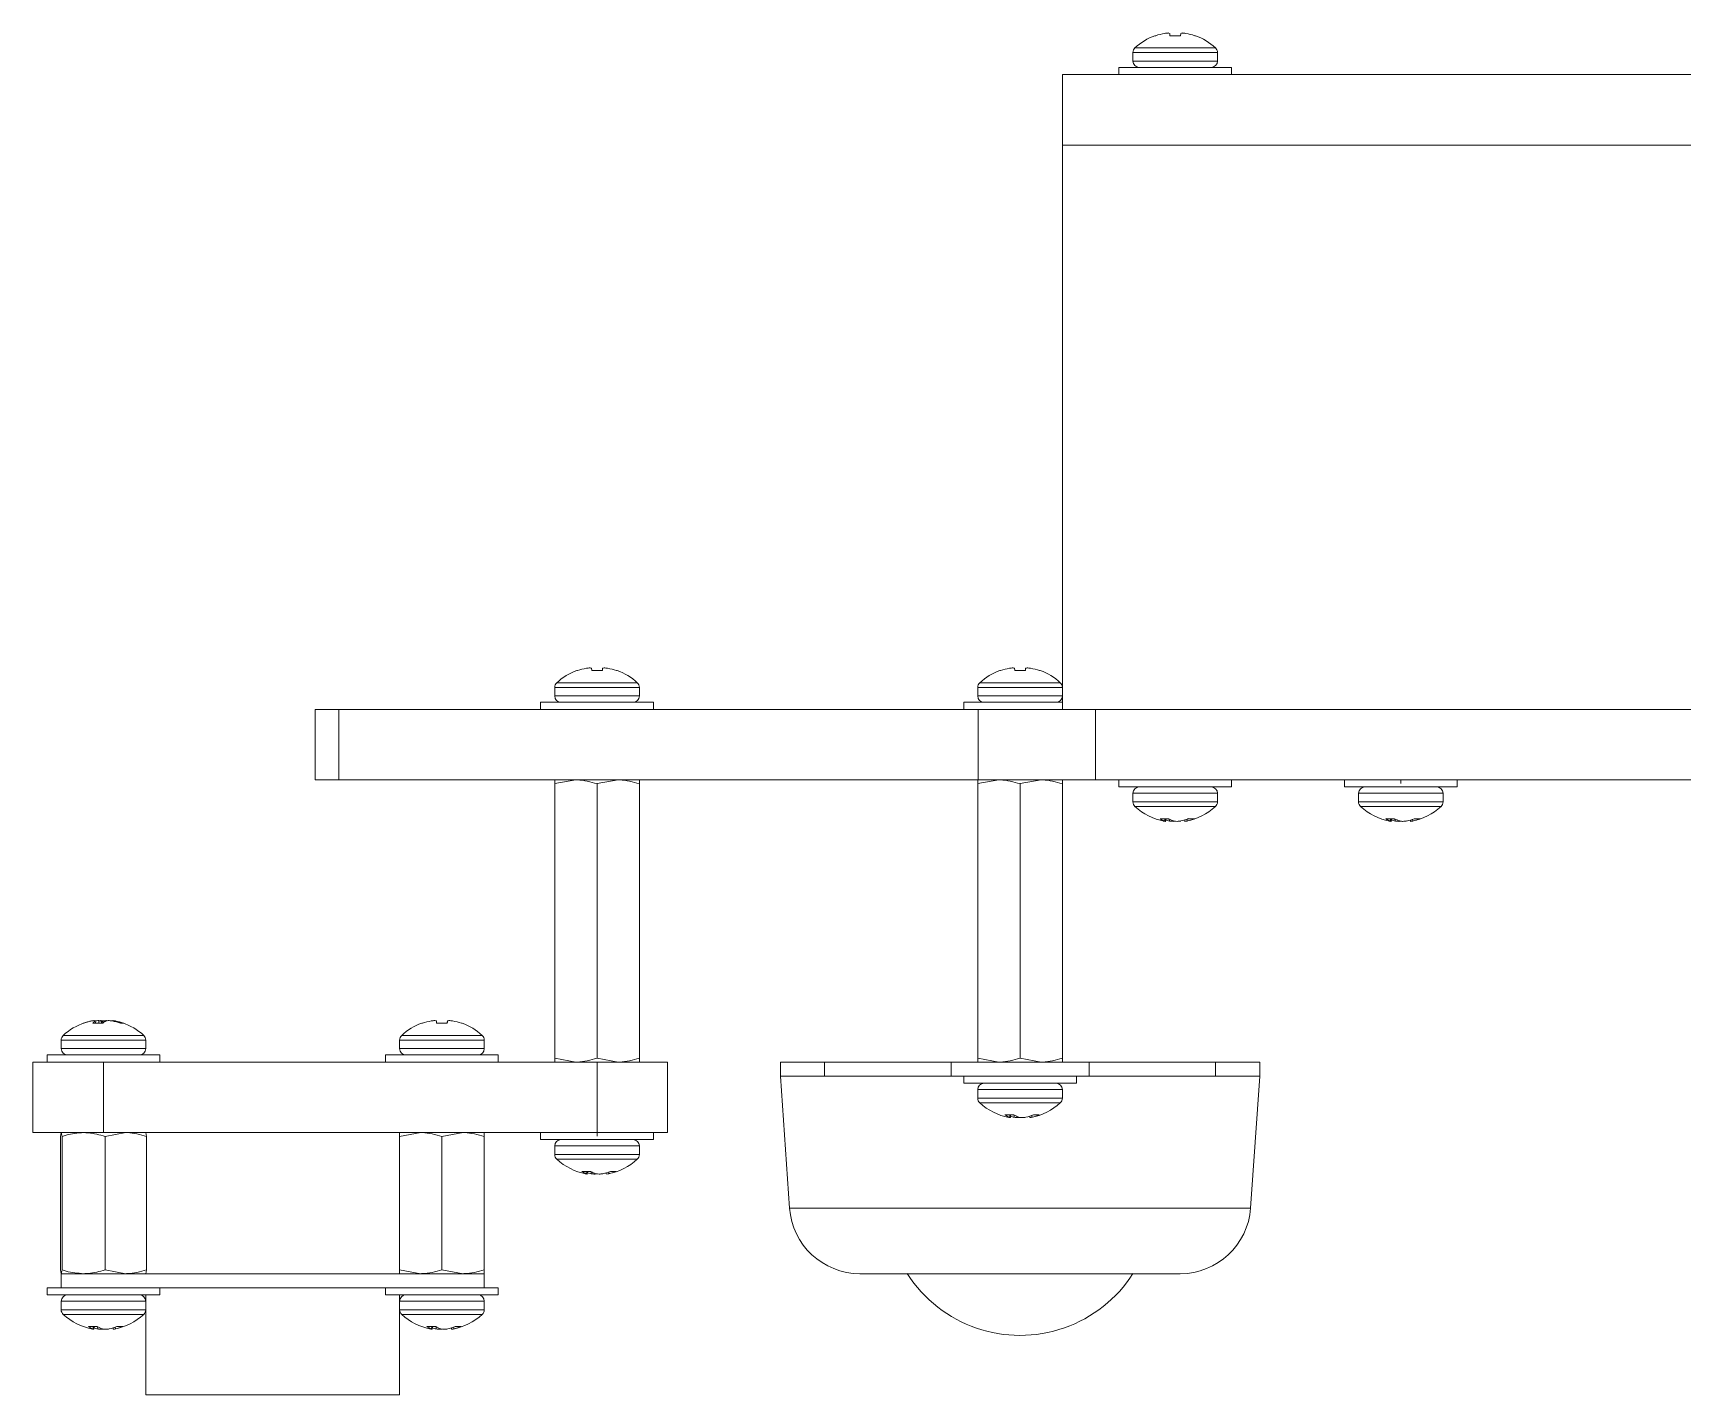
# Model space of a CAD drawing. Header units: inches. Extents: x -1846 to 3013, y 0 to 1997.
# Drawn here: x 1873.8 to 1932.3, y 741.9 to 790.1 of the extents above; entities that cross this region are included whole.
import ezdxf

# ---------------------------------------------------------------- set-up
doc = ezdxf.new("R2010")
doc.units = ezdxf.units.IN
doc.layers.get('0').update_dxf_attribs({"color": 2, "lineweight": 0})

msp = doc.modelspace()

# ---------------------------------------------------------------- linework, layer by layer
for p, q in [((1913.57, 790.054), (1913.595, 790.054)), ((1914.09, 790.136), (1914.097, 790.054)), ((1914.097, 790.054), (1914.475, 790.054)), ((1914.475, 790.054), (1914.482, 790.136)), ((1914.977, 790.054), (1915.002, 790.054)), ((1912.786, 789.458), (1912.786, 789.154)), ((1912.786, 789.458), (1915.786, 789.458)), ((1912.859, 789.624), (1915.713, 789.624)), ((1915.786, 789.154), (1915.786, 789.458)), ((1912.286, 788.929), (1912.286, 788.679)), ((1912.286, 788.929), (1916.286, 788.929)), ((1912.786, 789.154), (1915.786, 789.154)), ((1916.286, 788.679), (1916.286, 788.929)), ((1910.286, 788.679), (2006.786, 788.679)), ((1910.286, 786.179), (1910.286, 788.679)), ((1910.286, 766.179), (1910.286, 786.179)), ((2006.786, 786.179), (1910.286, 786.179)), ((1893.07, 767.554), (1893.095, 767.554)), ((1893.59, 767.636), (1893.597, 767.554)), ((1893.597, 767.554), (1893.975, 767.554)), ((1893.975, 767.554), (1893.982, 767.636)), ((1894.477, 767.554), (1894.502, 767.554)), ((1908.07, 767.554), (1908.095, 767.554)), ((1908.59, 767.636), (1908.597, 767.554)), ((1908.597, 767.554), (1908.975, 767.554)), ((1908.975, 767.554), (1908.982, 767.636)), ((1909.477, 767.554), (1909.502, 767.554)), ((1892.286, 766.958), (1892.286, 766.654)), ((1892.286, 766.958), (1895.286, 766.958)), ((1892.286, 766.654), (1895.286, 766.654)), ((1892.359, 767.124), (1895.213, 767.124)), ((1895.286, 766.654), (1895.286, 766.958)), ((1907.286, 766.958), (1907.286, 766.654)), ((1907.286, 766.958), (1910.286, 766.958)), ((1907.286, 766.654), (1910.286, 766.654)), ((1907.359, 767.124), (1910.213, 767.124)), ((1883.786, 763.679), (1883.786, 766.179)), ((1883.786, 766.179), (1884.626, 766.179)), ((1884.626, 766.179), (1884.626, 763.679)), ((1884.626, 766.179), (1907.302, 766.179)), ((1891.786, 766.429), (1891.786, 766.179)), ((1891.786, 766.429), (1895.786, 766.429)), ((1895.786, 766.179), (1895.786, 766.429)), ((1906.786, 766.429), (1906.786, 766.179)), ((1906.786, 766.429), (1910.286, 766.429)), ((1907.302, 763.679), (1907.302, 766.179)), ((1907.302, 766.179), (1910.286, 766.179)), ((1910.286, 766.179), (1970.164, 766.179)), ((1911.462, 766.179), (1911.462, 763.679)), ((1970.164, 766.179), (1911.462, 766.179)), ((1884.626, 763.679), (1883.786, 763.679)), ((1884.626, 763.679), (1907.302, 763.679)), ((1892.286, 763.545), (1893.036, 763.679)), ((1893.786, 763.545), (1894.536, 763.679)), ((1907.286, 763.545), (1908.036, 763.679)), ((1911.462, 763.679), (1907.302, 763.679)), ((1908.786, 763.545), (1909.536, 763.679)), ((1968.286, 763.679), (1911.462, 763.679)), ((1912.286, 763.679), (1912.286, 763.429)), ((1916.286, 763.429), (1916.286, 763.679)), ((1920.286, 763.679), (1920.286, 763.429)), ((1922.286, 763.679), (1922.236, 763.679)), ((1922.286, 763.679), (1922.286, 763.556)), ((1922.286, 763.679), (1922.337, 763.679)), ((1922.286, 763.679), (1922.286, 763.556)), ((1924.286, 763.429), (1924.286, 763.679)), ((1892.286, 753.813), (1892.286, 763.545)), ((1893.786, 753.813), (1893.786, 763.545)), ((1895.286, 753.813), (1895.286, 763.545)), ((1907.286, 753.813), (1907.286, 763.545)), ((1908.786, 753.813), (1908.786, 763.545)), ((1910.286, 753.813), (1910.286, 763.545)), ((1916.286, 763.429), (1912.286, 763.429)), ((1912.786, 763.204), (1912.786, 762.9)), ((1915.786, 763.204), (1912.786, 763.204)), ((1915.786, 762.9), (1915.786, 763.204)), ((1924.286, 763.429), (1920.286, 763.429)), ((1920.786, 763.204), (1920.786, 762.9)), ((1923.786, 763.204), (1920.786, 763.204)), ((1923.786, 762.9), (1923.786, 763.204)), ((1915.786, 762.9), (1912.786, 762.9)), ((1915.713, 762.734), (1912.859, 762.734)), ((1923.786, 762.9), (1920.786, 762.9)), ((1923.713, 762.734), (1920.859, 762.734)), ((1914.066, 762.304), (1913.75, 762.304)), ((1913.924, 762.304), (1913.917, 762.221)), ((1913.95, 762.304), (1913.941, 762.208)), ((1914.078, 762.297), (1914.08, 762.221)), ((1914.214, 762.232), (1914.214, 762.208)), ((1914.627, 762.256), (1914.631, 762.208)), ((1914.703, 762.282), (1914.707, 762.221)), ((1914.968, 762.304), (1914.761, 762.304)), ((1922.067, 762.304), (1921.75, 762.304)), ((1921.924, 762.304), (1921.917, 762.221)), ((1921.939, 762.209), (1921.939, 762.208)), ((1921.95, 762.304), (1921.941, 762.208)), ((1922.077, 762.298), (1922.08, 762.221)), ((1922.214, 762.233), (1922.213, 762.208)), ((1922.348, 762.209), (1922.348, 762.208)), ((1922.627, 762.256), (1922.631, 762.208)), ((1922.633, 762.209), (1922.633, 762.208)), ((1922.703, 762.282), (1922.707, 762.221)), ((1922.968, 762.304), (1922.762, 762.304)), ((1875.864, 755.135), (1875.864, 755.136)), ((1875.907, 755.054), (1876.269, 755.054)), ((1875.945, 755.146), (1875.944, 755.149)), ((1875.998, 755.054), (1875.991, 755.136)), ((1876.123, 755.054), (1876.119, 755.149)), ((1876.212, 755.054), (1876.205, 755.136)), ((1876.373, 755.137), (1876.373, 755.149)), ((1876.595, 755.135), (1876.596, 755.149)), ((1876.627, 755.146), (1876.628, 755.149)), ((1876.7, 755.112), (1876.701, 755.136)), ((1876.894, 755.054), (1877.002, 755.054)), ((1887.57, 755.054), (1887.595, 755.054)), ((1887.911, 755.136), (1887.911, 755.136)), ((1888.036, 755.149), (1888.036, 755.149)), ((1888.038, 755.149), (1888.038, 755.149)), ((1888.097, 755.065), (1888.091, 755.136)), ((1888.098, 755.054), (1888.477, 755.054)), ((1888.474, 755.054), (1888.481, 755.136)), ((1888.476, 755.054), (1888.483, 755.136)), ((1888.535, 755.149), (1888.535, 755.149)), ((1888.536, 755.149), (1888.536, 755.149)), ((1888.661, 755.136), (1888.661, 755.136)), ((1888.977, 755.054), (1889.002, 755.054)), ((1874.786, 754.458), (1874.786, 754.154)), ((1874.786, 754.458), (1877.786, 754.458)), ((1874.859, 754.624), (1877.713, 754.624)), ((1877.786, 754.154), (1877.786, 754.458)), ((1886.786, 754.458), (1886.786, 754.154)), ((1886.786, 754.458), (1889.786, 754.458)), ((1886.859, 754.624), (1889.713, 754.624)), ((1889.786, 754.154), (1889.786, 754.458)), ((1874.286, 753.929), (1874.286, 753.679)), ((1874.286, 753.929), (1878.286, 753.929)), ((1874.786, 754.154), (1877.786, 754.154)), ((1878.286, 753.679), (1878.286, 753.929)), ((1886.286, 753.929), (1886.286, 753.679)), ((1886.286, 753.929), (1890.286, 753.929)), ((1886.786, 754.154), (1889.786, 754.154)), ((1890.286, 753.679), (1890.286, 753.929)), ((1892.286, 753.813), (1893.036, 753.679)), ((1893.786, 753.813), (1894.536, 753.679)), ((1907.286, 753.813), (1908.036, 753.679)), ((1908.786, 753.813), (1909.536, 753.679)), ((1873.786, 751.179), (1873.786, 753.679)), ((1873.786, 753.679), (1876.286, 753.679)), ((1876.286, 753.679), (1876.286, 751.179)), ((1876.286, 753.679), (1893.786, 753.679)), ((1893.786, 751.179), (1893.786, 753.679)), ((1893.786, 753.679), (1896.286, 753.679)), ((1896.286, 753.679), (1896.286, 751.179)), ((1900.286, 753.679), (1900.286, 753.179)), ((1900.286, 753.679), (1901.855, 753.679)), ((1900.286, 753.179), (1900.613, 748.504)), ((1900.286, 753.179), (1901.855, 753.179)), ((1901.855, 753.179), (1901.855, 753.679)), ((1906.34, 753.679), (1901.855, 753.679)), ((1906.34, 753.179), (1901.855, 753.179)), ((1906.34, 753.179), (1906.34, 753.679)), ((1911.232, 753.679), (1906.34, 753.679)), ((1911.232, 753.179), (1906.34, 753.179)), ((1906.786, 753.179), (1906.786, 752.929)), ((1910.786, 752.929), (1910.786, 753.179)), ((1911.232, 753.179), (1911.232, 753.679)), ((1911.232, 753.679), (1915.717, 753.679)), ((1911.232, 753.179), (1915.717, 753.179)), ((1915.717, 753.179), (1915.717, 753.679)), ((1915.717, 753.679), (1917.286, 753.679)), ((1915.717, 753.179), (1917.286, 753.179)), ((1916.959, 748.504), (1917.286, 753.179)), ((1917.286, 753.179), (1917.286, 753.679)), ((1910.786, 752.929), (1906.786, 752.929)), ((1907.286, 752.704), (1907.286, 752.4)), ((1910.286, 752.704), (1907.286, 752.704)), ((1910.286, 752.4), (1910.286, 752.704)), ((1910.286, 752.4), (1907.286, 752.4)), ((1910.213, 752.234), (1907.359, 752.234)), ((1908.566, 751.804), (1908.25, 751.804)), ((1908.424, 751.804), (1908.417, 751.721)), ((1908.45, 751.804), (1908.441, 751.708)), ((1908.578, 751.797), (1908.58, 751.721)), ((1908.714, 751.732), (1908.714, 751.708)), ((1909.127, 751.756), (1909.131, 751.708)), ((1909.203, 751.782), (1909.207, 751.721)), ((1909.468, 751.804), (1909.261, 751.804)), ((1876.286, 751.179), (1873.786, 751.179)), ((1874.758, 751.045), (1874.787, 751.179)), ((1874.758, 746.313), (1874.758, 751.045)), ((1874.815, 746.313), (1874.815, 751.045)), ((1876.286, 751.179), (1893.786, 751.179)), ((1876.343, 751.045), (1877.078, 751.179)), ((1876.343, 746.313), (1876.343, 751.045)), ((1877.814, 751.045), (1877.785, 751.179)), ((1877.814, 746.313), (1877.814, 751.045)), ((1886.786, 751.045), (1887.536, 751.179)), ((1886.786, 746.313), (1886.786, 751.045)), ((1888.286, 751.045), (1889.036, 751.179)), ((1888.286, 746.313), (1888.286, 751.045)), ((1889.786, 746.313), (1889.786, 751.045)), ((1891.786, 751.179), (1891.786, 750.929)), ((1895.786, 750.929), (1891.786, 750.929)), ((1893.786, 751.179), (1893.837, 751.179)), ((1893.786, 751.179), (1893.786, 751.056)), ((1893.786, 751.179), (1893.838, 751.179)), ((1893.786, 751.179), (1893.786, 751.056)), ((1896.286, 751.179), (1893.786, 751.179)), ((1895.786, 750.929), (1895.786, 751.179)), ((1892.286, 750.704), (1892.286, 750.4)), ((1895.286, 750.704), (1892.286, 750.704)), ((1895.286, 750.4), (1892.286, 750.4)), ((1895.213, 750.234), (1892.359, 750.234)), ((1895.286, 750.4), (1895.286, 750.704)), ((1893.566, 749.804), (1893.25, 749.804)), ((1893.424, 749.804), (1893.417, 749.721)), ((1893.45, 749.804), (1893.441, 749.708)), ((1893.446, 749.756), (1893.441, 749.708)), ((1893.578, 749.797), (1893.58, 749.721)), ((1893.578, 749.722), (1893.578, 749.721)), ((1893.712, 749.708), (1893.712, 749.708)), ((1893.714, 749.732), (1893.714, 749.708)), ((1894.126, 749.756), (1894.131, 749.708)), ((1894.127, 749.756), (1894.131, 749.708)), ((1894.203, 749.782), (1894.207, 749.721)), ((1894.468, 749.804), (1894.261, 749.804)), ((1900.613, 748.504), (1916.959, 748.504)), ((1874.758, 746.313), (1874.787, 746.179)), ((1874.786, 746.179), (1889.786, 746.179)), ((1874.786, 746.179), (1874.786, 745.679)), ((1876.343, 746.313), (1877.078, 746.179)), ((1877.814, 746.313), (1877.785, 746.179)), ((1886.786, 746.313), (1887.536, 746.179)), ((1888.286, 746.313), (1889.036, 746.179)), ((1889.786, 746.179), (1889.786, 745.679)), ((1914.465, 746.179), (1903.107, 746.179)), ((1874.286, 745.679), (1874.286, 745.429)), ((1874.786, 745.679), (1874.286, 745.679)), ((1874.786, 745.679), (1874.963, 745.679)), ((1875.192, 745.679), (1874.963, 745.679)), ((1877.609, 745.679), (1875.192, 745.679)), ((1877.609, 745.679), (1886.963, 745.679)), ((1878.286, 745.429), (1878.286, 745.679)), ((1886.286, 745.679), (1886.286, 745.429)), ((1887.192, 745.679), (1886.963, 745.679)), ((1889.609, 745.679), (1887.192, 745.679)), ((1889.609, 745.679), (1889.786, 745.679)), ((1890.286, 745.679), (1889.786, 745.679)), ((1890.286, 745.429), (1890.286, 745.679)), ((1875.192, 745.429), (1874.286, 745.429)), ((1874.786, 745.204), (1874.786, 744.9)), ((1875.466, 745.204), (1874.786, 745.204)), ((1878.286, 745.429), (1875.192, 745.429)), ((1877.786, 745.204), (1875.466, 745.204)), ((1877.786, 745.204), (1877.786, 745.429)), ((1877.786, 744.9), (1877.786, 745.204)), ((1887.192, 745.429), (1886.286, 745.429)), ((1886.786, 745.204), (1886.786, 745.429)), ((1886.786, 745.204), (1886.786, 744.9)), ((1887.466, 745.204), (1886.786, 745.204)), ((1890.286, 745.429), (1887.192, 745.429)), ((1889.786, 745.204), (1887.466, 745.204)), ((1889.786, 744.9), (1889.786, 745.204)), ((1875.466, 744.9), (1874.786, 744.9)), ((1875.506, 744.734), (1874.859, 744.734)), ((1877.786, 744.9), (1875.466, 744.9)), ((1877.713, 744.734), (1875.506, 744.734)), ((1877.786, 741.879), (1877.786, 744.9)), ((1886.786, 741.879), (1886.786, 744.9)), ((1887.466, 744.9), (1886.786, 744.9)), ((1887.506, 744.734), (1886.859, 744.734)), ((1889.786, 744.9), (1887.466, 744.9)), ((1889.713, 744.734), (1887.506, 744.734)), ((1876.066, 744.304), (1875.75, 744.304)), ((1875.924, 744.304), (1875.917, 744.221)), ((1875.95, 744.304), (1875.941, 744.208)), ((1876.078, 744.297), (1876.08, 744.221)), ((1876.214, 744.232), (1876.214, 744.208)), ((1876.627, 744.256), (1876.631, 744.208)), ((1876.703, 744.282), (1876.707, 744.221)), ((1876.968, 744.304), (1876.761, 744.304)), ((1888.066, 744.304), (1887.75, 744.304)), ((1887.924, 744.304), (1887.917, 744.221)), ((1887.95, 744.304), (1887.941, 744.208)), ((1888.078, 744.297), (1888.08, 744.221)), ((1888.214, 744.232), (1888.214, 744.208)), ((1888.627, 744.256), (1888.631, 744.208)), ((1888.703, 744.282), (1888.707, 744.221)), ((1888.968, 744.304), (1888.761, 744.304)), ((1886.786, 741.879), (1877.786, 741.879))]:
    msp.add_line(p, q)
at = {"flags": 128}
for points in [[(1875.88, 755.139), (1875.739, 755.107), (1875.62, 755.071)], [(1875.864, 755.136), (1875.83, 755.128), (1875.803, 755.122)], [(1876.308, 755.136), (1876.329, 755.128), (1876.345, 755.122)], [(1876.952, 755.071), (1876.833, 755.107), (1876.692, 755.139)]]:
    msp.add_lwpolyline(points, dxfattribs=at)
for centre, radius, start, end in [((1914.286, 788.066), 2.113, 109.82503, 132.49273), ((1914.286, 788.05), 2.119, 100.1662, 109.02704), ((1914.161, 788.362), 1.791, 93.96401, 97.98421), ((1913.978, 789.799), 0.355, 71.73106, 80.54851), ((1914.594, 789.799), 0.355, 99.45149, 108.26894), ((1914.411, 788.362), 1.791, 82.01579, 86.03599), ((1914.286, 788.05), 2.119, 70.97296, 79.8338), ((1914.286, 788.066), 2.113, 47.50727, 70.17497), ((1913.011, 789.458), 0.225, 132.49273, 180), ((1915.561, 789.458), 0.225, 0, 47.50727), ((1913.011, 789.154), 0.225, 180, 270), ((1915.561, 789.154), 0.225, 270, 0), ((1893.786, 765.566), 2.113, 109.82503, 132.49273), ((1893.786, 765.55), 2.119, 100.1662, 109.02704), ((1893.661, 765.862), 1.791, 93.96401, 97.98421), ((1893.478, 767.299), 0.355, 71.73106, 80.54851), ((1894.094, 767.299), 0.355, 99.45149, 108.26894), ((1893.911, 765.862), 1.791, 82.01579, 86.03599), ((1893.786, 765.55), 2.119, 70.97296, 79.8338), ((1893.786, 765.566), 2.112, 47.50727, 70.17497), ((1908.786, 765.566), 2.113, 109.82503, 132.49273), ((1908.786, 765.55), 2.119, 100.1662, 109.02704), ((1908.661, 765.862), 1.791, 93.96401, 97.98421), ((1908.478, 767.299), 0.355, 71.73106, 80.54851), ((1909.094, 767.299), 0.355, 99.45149, 108.26894), ((1908.911, 765.862), 1.791, 82.01579, 86.03599), ((1908.786, 765.55), 2.119, 70.97296, 79.8338), ((1908.786, 765.566), 2.112, 47.50727, 70.17497), ((1892.511, 766.958), 0.225, 132.49273, 180), ((1892.511, 766.654), 0.225, 180, 270), ((1895.061, 766.654), 0.225, 270, 0), ((1895.061, 766.958), 0.225, 0, 47.50727), ((1907.511, 766.958), 0.225, 132.49273, 180), ((1907.511, 766.654), 0.225, 180, 270), ((1910.061, 766.654), 0.225, 270, 0), ((1910.061, 766.958), 0.225, 0, 47.50727), ((1913.011, 763.204), 0.225, 90, 180), ((1915.561, 763.204), 0.225, 0, 90), ((1921.011, 763.204), 0.225, 90, 180), ((1923.561, 763.204), 0.225, 0, 90), ((1913.011, 762.9), 0.225, 180, 227.50727), ((1914.286, 764.291), 2.113, 227.50727, 259.26003), ((1914.286, 764.291), 2.113, 280.73997, 312.49273), ((1915.561, 762.9), 0.225, 312.49273, 0), ((1921.011, 762.9), 0.225, 180, 227.50727), ((1922.286, 764.291), 2.113, 227.50727, 259.25285), ((1922.286, 764.291), 2.113, 280.74715, 312.49273), ((1923.561, 762.9), 0.225, 312.49273, 0), ((1914.148, 762.901), 0.718, 236.28144, 251.20099), ((1914.017, 762.873), 0.669, 256.90109, 263.47837), ((1913.973, 762.295), 0.0924, 232.89276, 249.89323), ((1914.409, 763.771), 1.584, 252.9844, 258.01562), ((1914.509, 763.03), 0.851, 238.6315, 251.9554), ((1914.347, 764.258), 2.054, 262.53655, 266.28285), ((1914.1, 763.676), 1.472, 274.41147, 277.24243), ((1914.472, 763.681), 1.477, 261.1799, 265.5848), ((1914.225, 764.258), 2.054, 273.71715, 277.46345), ((1914.156, 763.797), 1.61, 282.02626, 292.05506), ((1914.555, 762.873), 0.669, 276.52163, 283.09891), ((1914.392, 763.673), 1.485, 282.23107, 292.81798), ((1922.148, 762.9), 0.716, 236.23753, 251.17262), ((1922.017, 762.875), 0.671, 256.91983, 263.48786), ((1922.011, 762.813), 0.609, 259.10624, 263.17447), ((1921.973, 762.294), 0.0917, 232.73237, 249.78779), ((1922.409, 763.773), 1.586, 253.01312, 258.02294), ((1922.509, 763.029), 0.849, 238.59445, 251.92984), ((1922.346, 764.259), 2.054, 262.53783, 266.28353), ((1922.1, 763.674), 1.47, 274.41443, 277.26239), ((1922.109, 763.733), 1.529, 274.32368, 276.88182), ((1922.472, 763.679), 1.475, 261.17416, 265.58184), ((1922.463, 763.733), 1.529, 263.11818, 265.67632), ((1922.226, 764.259), 2.054, 273.71647, 277.46217), ((1922.157, 763.798), 1.612, 282.01882, 292.04286), ((1922.555, 762.875), 0.671, 276.51214, 283.08017), ((1922.561, 762.813), 0.609, 276.82553, 280.89857), ((1922.392, 763.674), 1.487, 282.22304, 292.80377), ((1876.286, 753.066), 2.113, 108.36438, 132.49273), ((1876.227, 753.244), 1.925, 100.64854, 109.96148), ((1876.025, 754.399), 0.754, 96.13235, 102.32826), ((1876.08, 753.895), 1.259, 94.72994, 99.52863), ((1876.187, 754.853), 0.344, 124.7182, 144.38492), ((1875.941, 755.095), 0.0645, 40.03289, 57.78946), ((1876.252, 753.065), 2.088, 93.67667, 97.39656), ((1876.029, 754.266), 0.887, 78.58103, 84.23779), ((1876.333, 753.074), 2.079, 93.69036, 95.0389), ((1876.088, 753.762), 1.391, 80.91025, 85.44599), ((1875.991, 754.787), 0.41, 43.99166, 58.52942), ((1876.484, 753.762), 1.391, 94.55401, 99.08975), ((1876.6, 754.762), 0.441, 121.86514, 138.53071), ((1876.543, 754.266), 0.887, 95.76221, 101.41897), ((1876.239, 753.074), 2.079, 84.9611, 86.30964), ((1876.32, 753.065), 2.088, 82.60344, 86.32333), ((1876.631, 755.095), 0.0645, 122.21054, 139.96711), ((1876.222, 753.17), 2, 70.35245, 79.43253), ((1876.492, 753.895), 1.259, 80.47137, 85.27006), ((1876.604, 755.099), 0.0552, 56.84391, 64.77318), ((1876.547, 754.399), 0.754, 77.67174, 83.86765), ((1876.345, 753.244), 1.925, 70.03852, 79.35146), ((1876.286, 753.066), 2.113, 47.50727, 71.63562), ((1888.286, 753.066), 2.113, 109.82503, 132.49273), ((1888.285, 753.051), 2.118, 100.16677, 109.02912), ((1888.286, 753.05), 2.119, 100.16594, 109.02598), ((1888.285, 753.051), 2.119, 100.16651, 109.02819), ((1888.16, 753.365), 1.788, 93.96765, 97.99158), ((1888.159, 753.368), 1.786, 93.97043, 97.99721), ((1888.161, 753.359), 1.795, 93.9604, 97.97689), ((1887.979, 754.796), 0.358, 71.81863, 80.59725), ((1887.979, 754.793), 0.361, 71.88449, 80.63387), ((1872.714, 753.62), 15.451, 5.32211, 5.62945), ((1879.34, 754.2), 8.801, 5.56637, 6.10624), ((1897.232, 754.2), 8.801, 173.89376, 174.43363), ((1903.858, 753.62), 15.451, 174.37055, 174.67789), ((1873.145, 756.308), 15.382, 355.32237, 355.63063), ((1888.593, 754.796), 0.358, 99.40275, 108.18137), ((1888.593, 754.793), 0.361, 99.36613, 108.11551), ((1888.594, 754.802), 0.352, 99.50078, 108.35742), ((1888.412, 753.365), 1.788, 82.00842, 86.03235), ((1888.413, 753.368), 1.786, 82.00279, 86.02957), ((1888.287, 753.051), 2.119, 70.97181, 79.83349), ((1888.287, 753.051), 2.118, 70.97088, 79.83323), ((1888.286, 753.066), 2.113, 47.50727, 70.17497), ((1875.011, 754.458), 0.225, 132.49273, 180), ((1877.561, 754.458), 0.225, 0, 47.50727), ((1887.011, 754.458), 0.225, 132.49273, 180), ((1889.561, 754.458), 0.225, 0, 47.50727), ((1875.011, 754.154), 0.225, 180, 270), ((1877.561, 754.154), 0.225, 270, 0), ((1887.011, 754.154), 0.225, 180, 270), ((1889.561, 754.154), 0.225, 270, 0), ((1907.511, 752.704), 0.225, 90, 180), ((1910.061, 752.704), 0.225, 0, 90), ((1907.511, 752.4), 0.225, 180, 227.50727), ((1908.786, 753.791), 2.113, 227.50727, 259.26003), ((1908.786, 753.791), 2.112, 280.73997, 312.49273), ((1910.061, 752.4), 0.225, 312.49273, 0), ((1908.648, 752.401), 0.718, 236.28144, 251.20099), ((1908.517, 752.373), 0.669, 256.90109, 263.47837), ((1908.473, 751.795), 0.0924, 232.89276, 249.89323), ((1908.909, 753.271), 1.584, 252.9844, 258.01562), ((1909.009, 752.53), 0.851, 238.6315, 251.9554), ((1908.847, 753.758), 2.054, 262.53655, 266.28285), ((1908.6, 753.176), 1.472, 274.41147, 277.24243), ((1908.972, 753.181), 1.477, 261.1799, 265.5848), ((1908.725, 753.758), 2.054, 273.71715, 277.46345), ((1908.656, 753.297), 1.61, 282.02626, 292.05506), ((1909.055, 752.373), 0.669, 276.52163, 283.09891), ((1908.892, 753.173), 1.485, 282.23107, 292.81798), ((1892.511, 750.704), 0.225, 90, 180), ((1895.061, 750.704), 0.225, 0, 90), ((1892.511, 750.4), 0.225, 180, 227.50727), ((1893.786, 751.791), 2.113, 227.50727, 259.26003), ((1893.786, 751.791), 2.113, 280.73997, 312.49273), ((1895.061, 750.4), 0.225, 312.49273, 0), ((1893.648, 750.401), 0.718, 236.28144, 251.20099), ((1893.517, 750.373), 0.669, 256.90109, 263.47837), ((1893.473, 749.795), 0.0924, 232.89276, 249.89323), ((1893.91, 751.275), 1.588, 252.08463, 258.01053), ((1893.908, 751.278), 1.591, 253.10716, 258.04691), ((1894.009, 750.53), 0.851, 238.6315, 251.9554), ((1893.845, 751.761), 2.057, 262.54202, 266.28571), ((1893.847, 751.758), 2.054, 262.53655, 266.28285), ((1893.6, 751.176), 1.472, 274.41151, 277.27506), ((1893.972, 751.181), 1.477, 261.1799, 265.5848), ((1893.725, 751.758), 2.054, 273.71715, 277.46345), ((1893.727, 751.761), 2.057, 273.71429, 277.45798), ((1893.656, 751.297), 1.61, 282.02626, 292.05506), ((1893.664, 751.278), 1.591, 281.95309, 286.89284), ((1894.055, 750.373), 0.669, 276.52163, 283.09891), ((1893.892, 751.173), 1.485, 282.23107, 292.81798), ((1903.107, 748.679), 2.5, 184, 270), ((1914.465, 748.679), 2.5, 270, 356), ((1908.786, 748.741), 4.75, 212.6369, 289.33483), ((1908.786, 748.741), 4.75, 289.33483, 327.3631), ((1875.011, 745.204), 0.225, 90, 180), ((1877.561, 745.204), 0.225, 0, 90), ((1887.011, 745.204), 0.225, 90, 180), ((1889.561, 745.204), 0.225, 0, 90), ((1875.011, 744.9), 0.225, 180, 227.50727), ((1876.286, 746.291), 2.113, 227.50727, 259.26003), ((1876.286, 746.291), 2.113, 280.73997, 312.49273), ((1877.561, 744.9), 0.225, 312.49273, 0), ((1887.011, 744.9), 0.225, 180, 227.50727), ((1888.286, 746.291), 2.113, 227.50727, 259.26003), ((1888.286, 746.291), 2.113, 280.73997, 312.49273), ((1889.561, 744.9), 0.225, 312.49273, 0), ((1876.148, 744.901), 0.718, 236.28144, 251.20099), ((1876.017, 744.873), 0.669, 256.90109, 263.47837), ((1875.973, 744.295), 0.0924, 232.89276, 249.89323), ((1876.409, 745.771), 1.584, 252.9844, 258.01562), ((1876.509, 745.03), 0.851, 238.6315, 251.9554), ((1876.347, 746.258), 2.054, 262.53655, 266.28285), ((1876.1, 745.676), 1.472, 274.41147, 277.24243), ((1876.472, 745.681), 1.477, 261.1799, 265.5848), ((1876.225, 746.258), 2.054, 273.71715, 277.46345), ((1876.156, 745.797), 1.61, 282.02626, 292.05506), ((1876.555, 744.873), 0.669, 276.52163, 283.09891), ((1876.392, 745.673), 1.485, 282.23107, 292.81798), ((1888.148, 744.901), 0.718, 236.28144, 251.20099), ((1888.017, 744.873), 0.669, 256.90109, 263.47837), ((1887.973, 744.295), 0.0924, 232.89276, 249.89323), ((1888.409, 745.771), 1.584, 252.9844, 258.01562), ((1888.509, 745.03), 0.851, 238.6315, 251.9554), ((1888.347, 746.258), 2.054, 262.53655, 266.28285), ((1888.1, 745.676), 1.472, 274.41147, 277.24243), ((1888.472, 745.681), 1.477, 261.1799, 265.5848), ((1888.225, 746.258), 2.054, 273.71715, 277.46345), ((1888.156, 745.797), 1.61, 282.02626, 292.05506), ((1888.555, 744.873), 0.669, 276.52163, 283.09891), ((1888.392, 745.673), 1.485, 282.23107, 292.81798)]:
    msp.add_arc(centre, radius, start, end)
for points, knots in [([(1892.286, 763.679), (1892.286, 763.661), (1892.286, 763.639), (1892.286, 763.56), (1892.286, 763.545)], [0, 0, 0, 0, 0.8049075, 1, 1, 1, 1]), ([(1893.036, 763.679), (1893.054, 763.679), (1893.307, 763.677), (1893.555, 763.608), (1893.786, 763.545)], [0, 0, 0, 0, 0.0701596, 1, 1, 1, 1]), ([(1894.536, 763.679), (1894.554, 763.679), (1894.807, 763.677), (1895.055, 763.608), (1895.286, 763.545)], [0, 0, 0, 0, 0.07016, 1, 1, 1, 1]), ([(1895.286, 763.545), (1895.286, 763.56), (1895.286, 763.639), (1895.286, 763.661), (1895.286, 763.679)], [0, 0, 0, 0, 0.195092, 1, 1, 1, 1]), ([(1907.286, 763.679), (1907.286, 763.661), (1907.286, 763.639), (1907.286, 763.56), (1907.286, 763.545)], [0, 0, 0, 0, 0.8049075, 1, 1, 1, 1]), ([(1908.036, 763.679), (1908.054, 763.679), (1908.307, 763.677), (1908.555, 763.608), (1908.786, 763.545)], [0, 0, 0, 0, 0.0701596, 1, 1, 1, 1]), ([(1909.536, 763.679), (1909.554, 763.679), (1909.807, 763.677), (1910.055, 763.608), (1910.286, 763.545)], [0, 0, 0, 0, 0.07016, 1, 1, 1, 1]), ([(1910.286, 763.545), (1910.286, 763.56), (1910.286, 763.639), (1910.286, 763.661), (1910.286, 763.679)], [0, 0, 0, 0, 0.195092, 1, 1, 1, 1]), ([(1892.286, 753.679), (1892.286, 753.696), (1892.286, 753.718), (1892.286, 753.797), (1892.286, 753.813)], [0, 0, 0, 0, 0.8049075, 1, 1, 1, 1]), ([(1893.036, 753.679), (1893.054, 753.679), (1893.307, 753.681), (1893.555, 753.749), (1893.786, 753.813)], [0, 0, 0, 0, 0.07016, 1, 1, 1, 1]), ([(1894.536, 753.679), (1894.554, 753.679), (1894.807, 753.681), (1895.055, 753.749), (1895.286, 753.813)], [0, 0, 0, 0, 0.07016, 1, 1, 1, 1]), ([(1895.286, 753.813), (1895.286, 753.797), (1895.286, 753.718), (1895.286, 753.696), (1895.286, 753.679)], [0, 0, 0, 0, 0.195092, 1, 1, 1, 1]), ([(1907.286, 753.679), (1907.286, 753.696), (1907.286, 753.718), (1907.286, 753.797), (1907.286, 753.813)], [0, 0, 0, 0, 0.8049075, 1, 1, 1, 1]), ([(1908.036, 753.679), (1908.054, 753.679), (1908.307, 753.681), (1908.555, 753.749), (1908.786, 753.813)], [0, 0, 0, 0, 0.07016, 1, 1, 1, 1]), ([(1909.536, 753.679), (1909.554, 753.679), (1909.807, 753.681), (1910.055, 753.749), (1910.286, 753.813)], [0, 0, 0, 0, 0.07016, 1, 1, 1, 1]), ([(1910.286, 753.813), (1910.286, 753.797), (1910.286, 753.718), (1910.286, 753.696), (1910.286, 753.679)], [0, 0, 0, 0, 0.195092, 1, 1, 1, 1]), ([(1874.787, 751.179), (1874.787, 751.179), (1874.797, 751.177), (1874.806, 751.108), (1874.815, 751.045)], [0, 0, 0, 0, 0.07016, 1, 1, 1, 1]), ([(1874.815, 751.045), (1874.864, 751.06), (1875.112, 751.139), (1875.371, 751.161), (1875.579, 751.179)], [0, 0, 0, 0, 0.195092, 1, 1, 1, 1]), ([(1875.579, 751.179), (1875.636, 751.177), (1875.894, 751.171), (1876.146, 751.1), (1876.343, 751.045)], [0, 0, 0, 0, 0.219378, 1, 1, 1, 1]), ([(1877.078, 751.179), (1877.095, 751.179), (1877.344, 751.177), (1877.587, 751.108), (1877.814, 751.045)], [0, 0, 0, 0, 0.07016, 1, 1, 1, 1]), ([(1886.786, 751.179), (1886.786, 751.161), (1886.786, 751.139), (1886.786, 751.06), (1886.786, 751.045)], [0, 0, 0, 0, 0.804908, 1, 1, 1, 1]), ([(1887.536, 751.179), (1887.554, 751.179), (1887.807, 751.177), (1888.055, 751.108), (1888.286, 751.045)], [0, 0, 0, 0, 0.07016, 1, 1, 1, 1]), ([(1889.036, 751.179), (1889.054, 751.179), (1889.307, 751.177), (1889.555, 751.108), (1889.786, 751.045)], [0, 0, 0, 0, 0.0701596, 1, 1, 1, 1]), ([(1889.786, 751.045), (1889.786, 751.06), (1889.786, 751.139), (1889.786, 751.161), (1889.786, 751.179)], [0, 0, 0, 0, 0.195092, 1, 1, 1, 1]), ([(1874.787, 746.179), (1874.787, 746.179), (1874.797, 746.181), (1874.806, 746.249), (1874.815, 746.313)], [0, 0, 0, 0, 0.07016, 1, 1, 1, 1]), ([(1874.815, 746.313), (1874.864, 746.297), (1875.112, 746.218), (1875.371, 746.196), (1875.579, 746.179)], [0, 0, 0, 0, 0.195092, 1, 1, 1, 1]), ([(1875.579, 746.179), (1875.636, 746.18), (1875.894, 746.186), (1876.146, 746.257), (1876.343, 746.313)], [0, 0, 0, 0, 0.219378, 1, 1, 1, 1]), ([(1877.078, 746.179), (1877.095, 746.179), (1877.344, 746.181), (1877.587, 746.249), (1877.814, 746.313)], [0, 0, 0, 0, 0.07016, 1, 1, 1, 1]), ([(1886.786, 746.179), (1886.786, 746.196), (1886.786, 746.218), (1886.786, 746.297), (1886.786, 746.313)], [0, 0, 0, 0, 0.8049075, 1, 1, 1, 1]), ([(1887.536, 746.179), (1887.554, 746.179), (1887.807, 746.181), (1888.055, 746.249), (1888.286, 746.313)], [0, 0, 0, 0, 0.07016, 1, 1, 1, 1]), ([(1889.036, 746.179), (1889.054, 746.179), (1889.307, 746.181), (1889.555, 746.249), (1889.786, 746.313)], [0, 0, 0, 0, 0.0701596, 1, 1, 1, 1]), ([(1889.786, 746.313), (1889.786, 746.297), (1889.786, 746.218), (1889.786, 746.196), (1889.786, 746.179)], [0, 0, 0, 0, 0.195092, 1, 1, 1, 1])]:
    msp.add_open_spline(points, degree=3, knots=knots)
for p in [(1922.286, 763.679), (1922.286, 763.679), (1893.786, 751.179), (1893.786, 751.179)]:
    msp.add_point(p)

doc.saveas('drawing.dxf')
